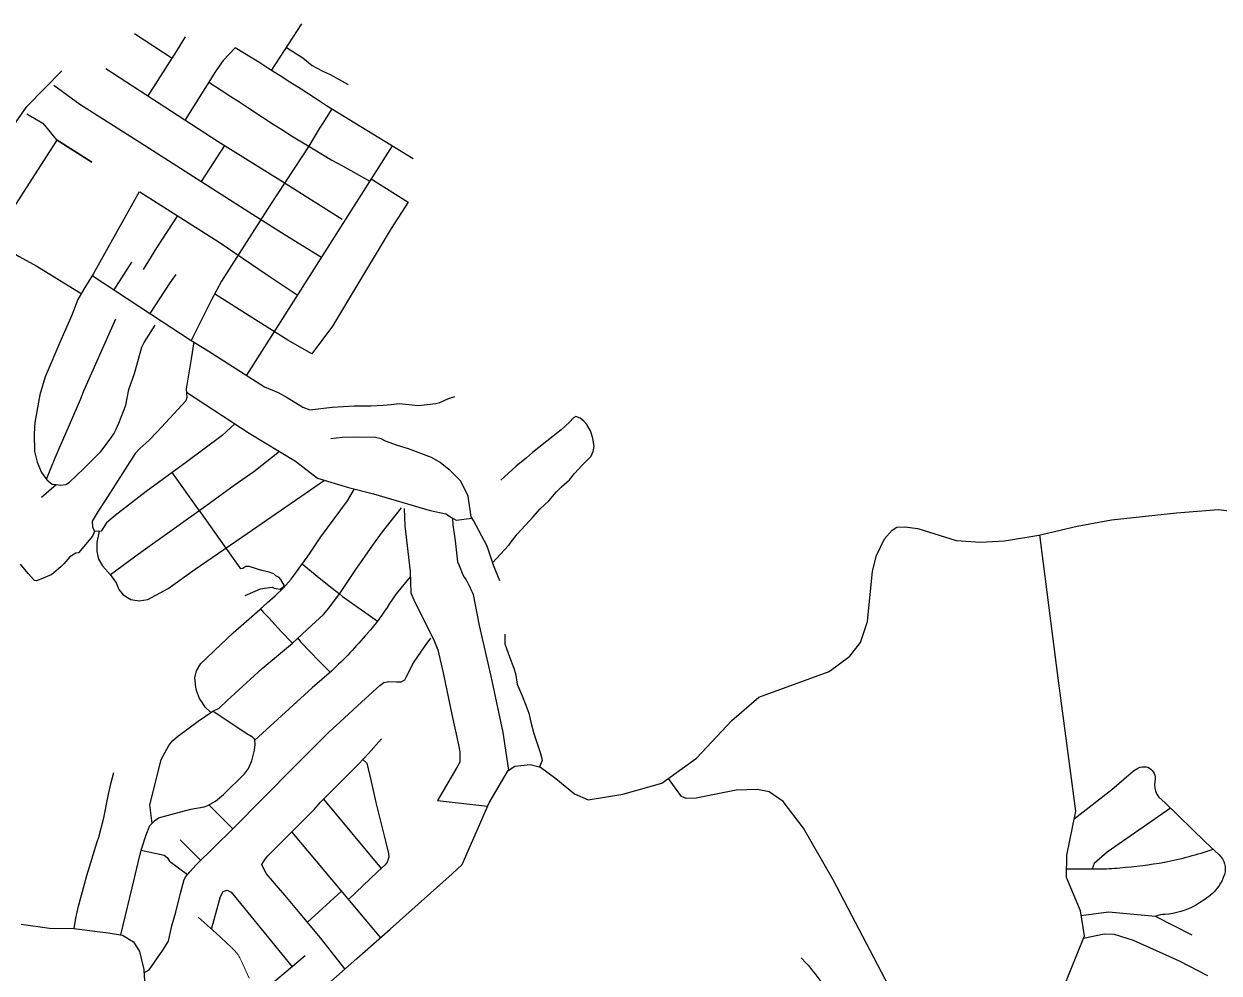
# Model space of a CAD drawing. Header units: metres. Extents: x 332831 to 339454, y 7370889 to 7374584.
# Drawn here: x 335940 to 337554, y 7373110 to 7374393 of the extents above; entities that cross this region are included whole.
import ezdxf

# ---------------------------------------------------------------- set-up
doc = ezdxf.new("R2010")
doc.units = ezdxf.units.M
for name, color, linetype, true_color in [('AVENIDA 1001 - 10_12_20 - PASTA ETAPA 01 - DJI_0025', 18, 'Continuous', 0x000000), ('AVENIDA JOÃO DE BARRO - 10_12_20 - PASTA ETAPA 01 - DJI_0010', 18, 'Continuous', 0x000000), ('AVENIDA LAURA - 10_12_20 - PASTA ETAPA 02 - DJI_0002', 18, 'Continuous', 0x000000), ('ESTRADA DA CAMA PATENTE - 13_12_20 -  PASTA ETAPA 01 - DJI_0018', 1, 'Continuous', 0xff0000), ('ESTRADA DO PONEY CLUB - 13_12_20 - PASTA ETAPA 01 - DJI_0020', 5, 'Continuous', 0x0000ff), ('ESTRADA DOS ALVARENGAS - 13_12_20 - PASTA ETAPA 01 - DJI_0022 - DJI_0023 - DJI_0024 - DJI_0025', 100, 'Continuous', 0x00ff3f), ('MCT - PASSAGEM JOSÉ MENDES DE SOUZA', 4, 'Continuous', 0x00ffff), ('MCT - PASSAGEM SABIÁ', 18, 'Continuous', 0x000000), ('MCT - RUA DO PELICANO', 18, 'Continuous', 0x000000), ('MCT - RUA PLANALTO', 18, 'Continuous', 0x000000), ('MCT - VIELA - 01', 18, 'Continuous', 0x000000), ('MCT - VIELA - 02', 18, 'Continuous', 0x000000), ('MCT - VIELA - 03', 18, 'Continuous', 0x000000), ('MCT - VIELA - 04', 18, 'Continuous', 0x000000), ('PASSAGEM ALBATROZ - 10_12_20 - PASTA ETAPA 02 - DJI_0001', 18, 'Continuous', 0x000000), ('PASSAGEM AÇUDE - 10_12_20 - PASTA ETAPA 01 - DJI_0017', 18, 'Continuous', 0x000000), ('PASSAGEM BEIJA FLOR - 10_12_20 - PASTA ETAPA 01 - DJI_0018', 18, 'Continuous', 0x000000), ('PASSAGEM PORTUGAL - 10_12_20 - PASTA ETAPA 01 - DJI_0024', 18, 'Continuous', 0x000000), ('RUA  BEM-TE-VI - 10_12_20 - PASTA ETAPA 01 - DJI_0004', 18, 'Continuous', 0x000000), ('RUA  CARDEAL - 10_12_20 - PASTA ETAPA 01 - DJI_0005', 18, 'Continuous', 0x000000), ('RUA  PAVÃO - 10_12_20 - PASTA ETAPA 01 - DJI_0014', 18, 'Continuous', 0x000000), ('RUA  ÁGUIA - 10_12_20 - PASTA ETAPA 01 - DJI_0013', 18, 'Continuous', 0x000000), ('RUA ADEMAR SARAÍVA LEÃO - 10_12_20 - PASTA ETAPA 02 - DJI_0015', 18, 'Continuous', 0x000000), ('RUA ALASCA - 10_12_20 - PASTA ETAPA 01 - DJI_0028', 18, 'Continuous', 0x000000), ('RUA ALFREDO CAPUTO - 10_12_20 -PASTA ETAPA 03 - DJI_0005', 18, 'Continuous', 0x000000), ('RUA ALMEIDA DURÃO - 10_12_20 - PASTA ETAPA 02 - DJI_0021', 18, 'Continuous', 0x000000), ('RUA AMADEU - 10_12_20 - PASTA ETAPA 02 - DJI_0004', 18, 'Continuous', 0x000000), ('RUA AMÉRICA DO NORTE - 10_12_20 - PASTA ETAPA 02 - DJI_0024', 18, 'Continuous', 0x000000), ('RUA AMÉRICA DO SUL - 10_12_20 - PASTA ETAPA 03 - DJI_0004', 18, 'Continuous', 0x000000), ('RUA AVE DO PARAÍSO - 10_12_20 - PASTA ETAPA 01 - DJI_0003', 18, 'Continuous', 0x000000), ('RUA BELA VISTA - 10_12_20 - PASTA ETAPA 01 - DJI_0020', 18, 'Continuous', 0x000000), ('RUA CANTOR CARLOS GALHARDO - 12_12_20 - PASTA ETAPA 02 - DJI_0023', 6, 'Continuous', 0xff00ff), ('RUA CARLOS FALLETTI - 10_12_20 - PASTA ETAPA 01 - DJI_0029', 18, 'Continuous', 0x000000), ('RUA CASA NOVA -10_12_20 - PASTA ETAPA 02 - DJI_0009', 18, 'Continuous', 0x000000), ('RUA CONDOR - 10_12_20 - PASTA ETAPA 01 - DJI_0001', 18, 'Continuous', 0x000000), ('RUA DAS ANDORINHAS - 10_12_20 - PASTA ETAPA 01 - DJI_0007', 18, 'Continuous', 0x000000), ('RUA DAS ARARAS - 10_12_20 - PASTA ETAPA 01 - DJI_0015', 18, 'Continuous', 0x000000), ('RUA DAS GARÇAS - 10_12_20 - PASTA ETAPA 01 - DJI_0008', 18, 'Continuous', 0x000000), ('RUA DO NORTE - 10_12_20 - PASTA ETAPA 02 - DJI_0026C', 18, 'Continuous', 0x000000), ('RUA DOS CANÁRIOS - 10_12_20 - PASTA ETAPA 01 -DJI_0006', 18, 'Continuous', 0x000000), ('RUA DOS ESPANHÓIS - 12_12_20 - PASTA ETAPA 01 - DJI_0023', 8, 'Continuous', 0x808080), ('RUA DOS EVANGÉLICOS - 10_12_20 - PASTA ETAPA 03 - DJI_0001', 18, 'Continuous', 0x000000), ('RUA DOS INDUSTRIÁRIOS - 10_12_20 - PASTA ETAPA 02 -DJI_0018', 18, 'Continuous', 0x000000), ('RUA DOS MINEIROS - 10_12_20 - PASTA ETAPA 02 - DJI_0022', 18, 'Continuous', 0x000000), ('RUA DOS OPERÁRIOS - 10_12_20 - PASTA ETAPA 03 - DJI_0002', 18, 'Continuous', 0x000000), ('RUA DOS PEDREIROS - 10_12_20 - PASTA ETAPA 02 - DJI_0023', 18, 'Continuous', 0x000000), ('RUA EMA - 10_12_20 - PASTA ETAPA 01 - DJI_0002', 18, 'Continuous', 0x000000), ('RUA EVANDRO CAIAFFA ESQUIVEL - 12_12_20  - PASTA ETAPA 02 - DJI_0020', 2, 'Continuous', 0xffff00), ('RUA FALCÃO - 10_12_20 - PASTA ETAPA 01 - DJI_0012', 18, 'Continuous', 0x000000), ('RUA FLAMINGOS - 10_12_20 - PASTA ETAPA 01 - DJI_0022', 18, 'Continuous', 0x000000), ('RUA GUILRERVALDO SOARES OLIVEIRA - 10_12_20 - PASTA ETAPA 02 - DJI_0014', 18, 'Continuous', 0x000000), ('RUA JOSÉ TRINDADE - 12_!2_20 - PASTA ETAPA 02 - DJI_0023', 1, 'Continuous', 0xff0000), ('RUA MADRE MARIA INÊS TRIBIOLI - 10_12_20 - PASTA ETAPA 02 - DJI_0007', 18, 'Continuous', 0x000000), ('RUA MARIO ABERTO MARCHI - 10_12_20 - PASTA ETAPA 02 - DJI_0020', 18, 'Continuous', 0x000000), ('RUA NECI ELÓI DANTAS - 10_12_20 - PASTA ETAPA 02 - DJI_0013', 18, 'Continuous', 0x000000), ('RUA PRINCIPAL 1001 - 10_12_20 - PASTA ETAPA 01 - DJI_0023', 18, 'Continuous', 0x000000), ('RUA RIBEIRO - 10_12_20 - PASTA ETAPA 02 - DJI_0005', 18, 'Continuous', 0x000000), ('RUA ROMA - 10_12_20 - PASTA ETAPA 01 - DJI_0030', 18, 'Continuous', 0x000000), ('RUA ROUXINOL - 10_12_20 - PASTA ETAPA 01 - DJI_0009', 18, 'Continuous', 0x000000), ('RUA SANTA CECÍLIA - 10_12_20 - PASTA ETAPA 02 - DJI_0017', 18, 'Continuous', 0x000000), ('RUA SIRIEMA - 10_12_20 - PASTA ETAPA 01 - DJI_0011', 18, 'Continuous', 0x000000), ('RUA SYLVIO - 10_12_20 - PASTA ETAPA 02 - DJI_0006', 18, 'Continuous', 0x000000), ('RUA TANGARÁS - 10_12_20 - PASTA ETAPA 01 - DJI_0026', 18, 'Continuous', 0x000000), ('RUA TEXAS - 10_12_20 - PASTA ETAPA 01 - DJI_0027', 18, 'Continuous', 0x000000), ('RUA TUCANO - 10_12_20 - PASTA ETAPA 01 - DJI_0021', 18, 'Continuous', 0x000000), ('RUA UM (PQ. DOS ALVARENGAS) - 12_12_20 - PASTA ETAPA 01 - DJI_0017', 18, 'Continuous', 0x000000), ('RUA UNIDOS DA ESPERANÇA - 10_12_20- PASTA ETAPA 03 - DJI_0007', 18, 'Continuous', 0x000000), ('RUA VICTOR MAIER - 12_12_20 - PASTA ETAPA 02 - DJI_0021', 4, 'Continuous', 0x00ffff)]:
    doc.layers.add(name, color=color, linetype=linetype, true_color=true_color)
doc.layers.add('RUA PAULO GUILHERME FALLETTI - 10_12_20 - ETAPA 03 - DJI_0003', color=18, linetype='Continuous', lineweight=13, true_color=0x000000)

msp = doc.modelspace()

# ---------------------------------------------------------------- linework, layer by layer
at = {"layer": 'AVENIDA 1001 - 10_12_20 - PASTA ETAPA 01 - DJI_0025', "color": 3, "linetype": 'Continuous', "true_color": 0x00ff00}
msp.add_lwpolyline([(336169.3, 7373962.7), (336165.7, 7373940.1), (336158.9, 7373899.5), (336159.8, 7373887.8), (336158.5, 7373883.2), (336120.5, 7373841.5), (336108.7, 7373829.6), (336096.3, 7373818.6), (336089.9, 7373811.9), (336049.8, 7373748.5), (336040.3, 7373734), (336032.1, 7373720.4), (336032.3, 7373713.1), (336035.4, 7373706.7), (336032.5, 7373700.2), (336013.6, 7373677.8), (336009.8, 7373677.1), (336002.1, 7373672.5), (335993.7, 7373662.8), (335990.2, 7373659.3), (335979.8, 7373650.2), (335976.6, 7373648.2), (335960.4, 7373641.4), (335956.4, 7373639.8), (335954.3, 7373640.5), (335945.4, 7373649.7), (335935.1, 7373662.6)], dxfattribs=at)
at = {"layer": 'AVENIDA JOÃO DE BARRO - 10_12_20 - PASTA ETAPA 01 - DJI_0010', "color": 3, "linetype": 'Continuous', "true_color": 0x00ff00}
msp.add_lwpolyline([(336355.7, 7374277.7), (336343.5, 7374258.4), (336339.1, 7374251.5), (336335.1, 7374244.9), (336324.5, 7374227.1), (336271.8, 7374147.1), (336206.5, 7374044.7), (336193, 7374019.8), (336165.7, 7373964.8)], dxfattribs=at)
at = {"layer": 'AVENIDA LAURA - 10_12_20 - PASTA ETAPA 02 - DJI_0002', "color": 3, "linetype": 'Continuous', "true_color": 0x00ff00}
msp.add_lwpolyline([(336159.3, 7373895.1), (336243.9, 7373839.6), (336306.6, 7373801.5), (336336.6, 7373778.8), (336378.4, 7373766.2), (336412, 7373757.4), (336488.6, 7373735.1), (336509.9, 7373730.3), (336517.4, 7373725.3), (336523.5, 7373721.9), (336545, 7373724.6)], dxfattribs=at)
at = {"layer": 'ESTRADA DA CAMA PATENTE - 13_12_20 -  PASTA ETAPA 01 - DJI_0018', "color": 3, "linetype": 'Continuous', "true_color": 0x00ff00}
msp.add_lwpolyline([(337574.1, 7372654.4), (337465.7, 7372720), (337460, 7372729), (337442.6, 7372811.9), (337415.9, 7372909.5), (337389.9, 7372995.6), (337374.5, 7373024.9), (337346, 7373067.3), (337344.1, 7373089.8), (337372.5, 7373160.1), (337366.9, 7373193.9), (337348.1, 7373239), (337348.4, 7373269.4), (337360.4, 7373328.7), (337336.6, 7373508.3), (337311.9, 7373701.9)], dxfattribs=at)
at = {"layer": 'ESTRADA DO PONEY CLUB - 13_12_20 - PASTA ETAPA 01 - DJI_0020', "color": 3, "linetype": 'Continuous', "true_color": 0x00ff00}
msp.add_lwpolyline([(336862.7, 7372380.3), (337122.8, 7372495.4), (337237, 7372543.9), (337238.9, 7372569.2), (337218.4, 7372758.3), (337150, 7372955.1), (337142.5, 7373017.2), (337108.2, 7373092), (337032.9, 7373235.8), (336992.8, 7373305.7), (336965.3, 7373341.9), (336946.6, 7373355), (336930.8, 7373357.9), (336901.8, 7373356.9), (336847.8, 7373346.4), (336834.2, 7373345.6), (336827.9, 7373348.7), (336810.4, 7373373)], dxfattribs=at)
at = {"layer": 'ESTRADA DOS ALVARENGAS - 13_12_20 - PASTA ETAPA 01 - DJI_0022 - DJI_0023 - DJI_0024 - DJI_0025', "color": 3, "linetype": 'Continuous', "true_color": 0x00ff00}
for points in [[(336322.7, 7373070.4), (336389.6, 7373129.6), (336434.7, 7373169.1), (336518.2, 7373244), (336531.6, 7373256.4), (336568.2, 7373339.8), (336593.9, 7373383.5), (336602.7, 7373389.3), (336623.5, 7373391.9), (336637.6, 7373388.3), (336658.5, 7373372.8), (336683.3, 7373352), (336701.8, 7373344), (336748.6, 7373351.8), (336801.5, 7373366.6), (336848.1, 7373400.2), (336896.2, 7373451.1), (336932.3, 7373482.8), (337027.4, 7373517.5), (337055.2, 7373538.2), (337069.6, 7373556.6), (337079.2, 7373585), (337085.8, 7373652.9), (337091.6, 7373674.3), (337102.2, 7373696.5), (337112.5, 7373708.3), (337118.7, 7373712.4), (337129.7, 7373713), (337147.4, 7373710.8), (337198.9, 7373694.5), (337231.8, 7373692.3), (337264.4, 7373693.8), (337310.5, 7373701.6), (337362.6, 7373713.9), (337408.6, 7373722.5), (337496.7, 7373731.6), (337553.1, 7373736.1), (337593.1, 7373731.2)], [(335936, 7373175.8), (335974.5, 7373170.7), (336007.1, 7373169.9), (336053.8, 7373164.4), (336073.1, 7373161.3), (336087.7, 7373152.3), (336095.9, 7373138.8), (336101.7, 7373114.8), (336103.2, 7373091.6)]]:
    msp.add_lwpolyline(points, dxfattribs=at)
at = {"layer": 'MCT - PASSAGEM JOSÉ MENDES DE SOUZA', "color": 3, "linetype": 'Continuous', "true_color": 0x00ff00}
msp.add_lwpolyline([(337539.1, 7373106), (337500.6, 7373126.1), (337438.6, 7373154.1), (337413, 7373161.8), (337398.7, 7373162.5), (337371.1, 7373156.6)], dxfattribs=at)
at = {"layer": 'MCT - PASSAGEM SABIÁ', "color": 3, "linetype": 'Continuous', "true_color": 0x00ff00}
msp.add_line((336210.7, 7374228.4, 820.4), (336179.4, 7374179.5), dxfattribs=at)
at = {"layer": 'MCT - RUA DO PELICANO', "color": 3, "linetype": 'Continuous', "true_color": 0x00ff00}
msp.add_lwpolyline([(336408.9, 7374183.3), (336459, 7374151.8)], dxfattribs=at)
at = {"layer": 'MCT - RUA PLANALTO', "color": 3, "linetype": 'Continuous', "true_color": 0x00ff00}
msp.add_lwpolyline([(335800.5, 7374013.3), (335806.4, 7374025.1), (335808.4, 7374027.8), (335816.2, 7374046), (335822.6, 7374064.1), (335826.1, 7374078.4), (335830.4, 7374099.4), (335833.5, 7374112.9), (335837.3, 7374120.6), (335842.5, 7374129), (335851.7, 7374138.1), (335872.2, 7374171), (335911.1, 7374232.8), (335922, 7374250), (335943.6, 7374280.7), (335991.2, 7374329.1)], dxfattribs=at)
at = {"layer": 'MCT - VIELA - 01', "color": 3, "linetype": 'Continuous', "true_color": 0x00ff00}
msp.add_lwpolyline([(336238.8, 7373619.9), (336252.2, 7373626.1), (336259.4, 7373628.9), (336264.6, 7373629.9), (336275.3, 7373631.5), (336278, 7373629.9), (336286, 7373628.8), (336291.8, 7373633.3), (336287, 7373641.5), (336284.8, 7373644.5), (336280, 7373646.7), (336277.2, 7373649.2), (336276.1, 7373649.8), (336271.1, 7373651.6), (336261.1, 7373654), (336256.6, 7373655.1), (336253.8, 7373656.1), (336244.3, 7373659.3), (336239.2, 7373659.5), (336238.2, 7373658.6), (336235.4, 7373656.8), (336232.8, 7373656), (336229.5, 7373660.6), (336210.6, 7373687.1), (336179.2, 7373731.6), (336174.7, 7373737.7), (336140.1, 7373786.4)], dxfattribs=at)
at = {"layer": 'MCT - VIELA - 02', "color": 3, "linetype": 'Continuous', "true_color": 0x00ff00}
msp.add_lwpolyline([(336315.9, 7373663.1), (336333.4, 7373648.7), (336338.8, 7373644.1), (336356.2, 7373630.1), (336366.2, 7373622.4), (336370.1, 7373618.6), (336404.8, 7373594.5), (336417.6, 7373585.6)], dxfattribs=at)
at = {"layer": 'MCT - VIELA - 03', "color": 3, "linetype": 'Continuous', "true_color": 0x00ff00}
msp.add_lwpolyline([(336259.5, 7373602.2), (336263, 7373597.6), (336270.1, 7373590.4), (336287.5, 7373571.3), (336302.6, 7373555.7)], dxfattribs=at)
at = {"layer": 'MCT - VIELA - 04', "color": 3, "linetype": 'Continuous', "true_color": 0x00ff00}
msp.add_lwpolyline([(336309.6, 7373562.3), (336313.6, 7373557.5), (336326.1, 7373544.5), (336339, 7373530.9), (336353.4, 7373516.4)], dxfattribs=at)
at = {"layer": 'PASSAGEM ALBATROZ - 10_12_20 - PASTA ETAPA 02 - DJI_0001', "color": 3, "linetype": 'Continuous', "true_color": 0x00ff00}
msp.add_lwpolyline([(336328.6, 7373946.9), (336296.5, 7373965.2), (336244.1, 7373997.9), (336197.4, 7374027.9)], dxfattribs=at)
at = {"layer": 'PASSAGEM AÇUDE - 10_12_20 - PASTA ETAPA 01 - DJI_0017', "color": 3, "linetype": 'Continuous', "true_color": 0x00ff00}
msp.add_lwpolyline([(335896.9, 7374099.9), (335933.6, 7374078), (335957.3, 7374065.3), (336017.4, 7374028.2)], dxfattribs=at)
at = {"layer": 'PASSAGEM BEIJA FLOR - 10_12_20 - PASTA ETAPA 01 - DJI_0018', "color": 3, "linetype": 'Continuous', "true_color": 0x00ff00}
msp.add_lwpolyline([(336095.5, 7374165.7), (336033.9, 7374055.2), (336020.9, 7374034.1), (336012.9, 7374020.3), (336004.6, 7373998.9), (335989.7, 7373965.3), (335968.6, 7373915.6), (335961.5, 7373891.1), (335954.6, 7373853.8), (335953.7, 7373838.6), (335954, 7373814.7), (335957.6, 7373800.3), (335963.7, 7373786.4), (335970.7, 7373776.5), (335978.2, 7373770.7), (335983.4, 7373769.9)], dxfattribs=at)
at = {"layer": 'PASSAGEM PORTUGAL - 10_12_20 - PASTA ETAPA 01 - DJI_0024', "color": 3, "linetype": 'Continuous', "true_color": 0x00ff00}
msp.add_line((335963.6, 7373753.1), (335983.4, 7373769.9), dxfattribs=at)
at = {"layer": 'RUA  BEM-TE-VI - 10_12_20 - PASTA ETAPA 01 - DJI_0004', "color": 3, "linetype": 'Continuous', "true_color": 0x00ff00}
msp.add_lwpolyline([(336189.5, 7374313.8), (336206.3, 7374302.8), (336219.3, 7374294.5), (336230, 7374287.5), (336242.4, 7374279.5), (336262.1, 7374266.6), (336276.5, 7374257.1), (336288.1, 7374249.7), (336301.3, 7374241.2), (336330.5, 7374223.6), (336355.7, 7374208.3), (336370.3, 7374200.8), (336407, 7374180.2)], dxfattribs=at)
at = {"layer": 'RUA  CARDEAL - 10_12_20 - PASTA ETAPA 01 - DJI_0005', "color": 3, "linetype": 'Continuous', "true_color": 0x00ff00}
msp.add_lwpolyline([(336050.7, 7374332.4), (336202.1, 7374233.8), (336285.5, 7374181.9), (336369.9, 7374128.8)], dxfattribs=at)
at = {"layer": 'RUA  PAVÃO - 10_12_20 - PASTA ETAPA 01 - DJI_0014', "color": 3, "linetype": 'Continuous', "true_color": 0x00ff00}
msp.add_lwpolyline([(336089.4, 7374379.5), (336140.1, 7374346)], dxfattribs=at)
at = {"layer": 'RUA  ÁGUIA - 10_12_20 - PASTA ETAPA 01 - DJI_0013', "color": 3, "linetype": 'Continuous', "true_color": 0x00ff00}
msp.add_lwpolyline([(336107.6, 7374295.3), (336134.8, 7374337.7), (336143.7, 7374351.6), (336157.9, 7374375)], dxfattribs=at)
at = {"layer": 'RUA ADEMAR SARAÍVA LEÃO - 10_12_20 - PASTA ETAPA 02 - DJI_0015', "color": 3, "linetype": 'Continuous', "true_color": 0x00ff00}
msp.add_lwpolyline([(336453.5, 7373737.5), (336454.4, 7373714.2), (336461.5, 7373652.5), (336462.5, 7373623.9), (336466.3, 7373614.1), (336487.2, 7373572.5), (336492.9, 7373561.2), (336499.1, 7373546.8), (336506, 7373515.4), (336518, 7373459.4), (336526.7, 7373418.5), (336528.7, 7373408.8), (336528.7, 7373403.3), (336528.7, 7373394.8), (336524.7, 7373387.7), (336498.3, 7373343.1)], dxfattribs=at)
at = {"layer": 'RUA ALASCA - 10_12_20 - PASTA ETAPA 01 - DJI_0028', "color": 3, "linetype": 'Continuous', "true_color": 0x00ff00}
msp.add_lwpolyline([(336098.4, 7373275.8), (336129.3, 7373269.3), (336133.5, 7373266.1), (336136.3, 7373261.3), (336160.6, 7373242.9)], dxfattribs=at)
at = {"layer": 'RUA ALFREDO CAPUTO - 10_12_20 -PASTA ETAPA 03 - DJI_0005', "color": 3, "true_color": 0x00ff00}
for p, q in [((336461.4, 7373645.4), (336442.7, 7373622.2)), ((336442.7, 7373622.2), (336433.5, 7373609.5)), ((336355.2, 7373518), (336329.2, 7373495.5)), ((336329.2, 7373495.5), (336251.8, 7373424.5))]:
    msp.add_line(p, q, dxfattribs=at)
at = {"layer": 'RUA ALFREDO CAPUTO - 10_12_20 -PASTA ETAPA 03 - DJI_0005', "color": 3, "true_color": 0x00ff00, "extrusion": (0, 0, -1)}
for centre, radius, start, end in [((-336236.2, 7373723.3), 227.8, 209.974, 222.6401), ((-335937.2, 7373964.4), 611.6, 220.2819, 226.8797)]:
    msp.add_arc(centre, radius, start, end, dxfattribs=at)
at = {"layer": 'RUA ALMEIDA DURÃO - 10_12_20 - PASTA ETAPA 02 - DJI_0021', "color": 3, "linetype": 'Continuous', "true_color": 0x00ff00}
msp.add_lwpolyline([(336112.9, 7373312), (336110, 7373337.3), (336122.8, 7373389.2), (336125.4, 7373398.3), (336127.8, 7373403.3), (336135.5, 7373417.4), (336140.4, 7373423.7), (336147.2, 7373429.6), (336175, 7373450.5), (336194.9, 7373463.8), (336203.7, 7373468), (336214.2, 7373478.1), (336261.7, 7373521.5), (336302.7, 7373555.9), (336328.1, 7373579.4), (336344.3, 7373594.4), (336351.6, 7373603.1), (336367.6, 7373624.2), (336387.3, 7373653.7), (336411.1, 7373688.3), (336424.3, 7373706.2), (336449.8, 7373738.6)], dxfattribs=at)
at = {"layer": 'RUA AMADEU - 10_12_20 - PASTA ETAPA 02 - DJI_0004', "color": 3, "linetype": 'Continuous', "true_color": 0x00ff00}
msp.add_lwpolyline([(336224.7, 7373852.2), (336207.6, 7373836.5), (336159.8, 7373800.8), (336104.8, 7373760.5), (336081.2, 7373742.3), (336062.9, 7373728), (336051.3, 7373718.5), (336044.1, 7373707), (336035.4, 7373706.7)], dxfattribs=at)
at = {"layer": 'RUA AMÉRICA DO NORTE - 10_12_20 - PASTA ETAPA 02 - DJI_0024', "color": 3, "linetype": 'Continuous', "true_color": 0x00ff00}
msp.add_lwpolyline([(336373.5, 7373115.4), (336340.5, 7373157.5), (336308.6, 7373195.8), (336295, 7373212.1), (336278.5, 7373231.4), (336267.1, 7373244.5), (336261.3, 7373256.7)], dxfattribs=at)
at = {"layer": 'RUA AMÉRICA DO SUL - 10_12_20 - PASTA ETAPA 03 - DJI_0004', "color": 3, "linetype": 'Continuous', "true_color": 0x00ff00}
msp.add_lwpolyline([(336102, 7373110.1), (336108.9, 7373114.3), (336127.3, 7373140.9), (336135, 7373152.9), (336136.9, 7373161.5), (336139.7, 7373173.6), (336144.9, 7373192.4), (336151.4, 7373218), (336156.1, 7373236.1), (336158.5, 7373240.3), (336164, 7373246.9), (336172.6, 7373256), (336222, 7373305), (336304.8, 7373388.7), (336351.6, 7373435.2), (336366.7, 7373448.8), (336396.1, 7373476.3), (336420.4, 7373498.5), (336425.8, 7373502.7), (336432.6, 7373503.7), (336443.2, 7373503.5), (336449.3, 7373503.3), (336454.4, 7373506), (336456.2, 7373509.7), (336466.1, 7373529), (336481.8, 7373552), (336489.6, 7373562.4)], dxfattribs=at)
at = {"layer": 'RUA AVE DO PARAÍSO - 10_12_20 - PASTA ETAPA 01 - DJI_0003', "color": 3, "linetype": 'Continuous', "true_color": 0x00ff00}
msp.add_lwpolyline([(336465.5, 7374210.2), (336348.6, 7374282), (336334.9, 7374291), (336314.5, 7374304.2), (336299.2, 7374314), (336285.8, 7374322.3), (336278, 7374327.4), (336269.4, 7374332.8), (336257, 7374340.7), (336248.2, 7374346.3), (336225.1, 7374360)], dxfattribs=at)
at = {"layer": 'RUA BELA VISTA - 10_12_20 - PASTA ETAPA 01 - DJI_0020', "color": 3, "linetype": 'Continuous', "true_color": 0x00ff00}
msp.add_lwpolyline([(335970.2, 7373777.2), (335982, 7373806), (336016.3, 7373884.8), (336020.7, 7373896.9), (336064.2, 7373994.2)], dxfattribs=at)
at = {"layer": 'RUA CANTOR CARLOS GALHARDO - 12_12_20 - PASTA ETAPA 02 - DJI_0023', "color": 3, "linetype": 'Continuous', "true_color": 0x00ff00}
msp.add_line((337348.2, 7373250.7), (337391.3, 7373250.7), dxfattribs=at)
for centre, radius, start, end in [((337393, 7373720.9), 469.2, 280.7591, 289.0251), ((337391.2, 7373539.3), 288.6, 270.0222, 275.7466), ((337370.8, 7373877), 626.8, 274.5155, 280.0912)]:
    msp.add_arc(centre, radius, start, end, dxfattribs=at)
at = {"layer": 'RUA CARLOS FALLETTI - 10_12_20 - PASTA ETAPA 01 - DJI_0029', "color": 3, "linetype": 'Continuous', "true_color": 0x00ff00}
msp.add_lwpolyline([(336193.3, 7373169.1), (336200.2, 7373195.5), (336205.2, 7373213.2), (336209.1, 7373220.2), (336214.4, 7373221.9), (336219.9, 7373219.3), (336232.3, 7373203.8), (336302.2, 7373118.5)], dxfattribs=at)
at = {"layer": 'RUA CASA NOVA -10_12_20 - PASTA ETAPA 02 - DJI_0009', "color": 3, "linetype": 'Continuous', "true_color": 0x00ff00}
msp.add_lwpolyline([(336572.9, 7373664.3), (336594.4, 7373687.6), (336606.1, 7373703), (336627.5, 7373726.5), (336636.5, 7373736.9), (336648.8, 7373747.9), (336658.6, 7373759.6), (336665.8, 7373767.1), (336676.7, 7373776.5), (336683.6, 7373784.9), (336693.9, 7373796.2), (336705.9, 7373808.5), (336708.9, 7373814.8), (336709.9, 7373821.6), (336708.2, 7373832.8), (336705.2, 7373842.4), (336700, 7373851.3), (336696.2, 7373855.6), (336691.1, 7373859.8), (336685.2, 7373862.1), (336682, 7373860.3), (336676.6, 7373854.3), (336665.6, 7373844.1), (336626.8, 7373813.4), (336618.5, 7373806), (336604.9, 7373794.7), (336584.2, 7373776.1)], dxfattribs=at)
at = {"layer": 'RUA CONDOR - 10_12_20 - PASTA ETAPA 01 - DJI_0001', "color": 3, "linetype": 'Continuous', "true_color": 0x00ff00}
msp.add_lwpolyline([(336294.6, 7374360.7), (336316.8, 7374346.9), (336329.2, 7374336.5), (336334, 7374333.6), (336343.5, 7374328.6), (336353.3, 7374324), (336378, 7374310.5)], dxfattribs=at)
at = {"layer": 'RUA DAS ANDORINHAS - 10_12_20 - PASTA ETAPA 01 - DJI_0007', "color": 3, "linetype": 'Continuous', "true_color": 0x00ff00}
for points in [[(335943.7, 7374271.2), (335965.2, 7374258.4), (335983.6, 7374236.1), (336031.8, 7374205.7), (335983.6, 7374236.1)], [(336309.1, 7374025.9), (336268.3, 7374053.1), (336203.5, 7374097.1), (336096.2, 7374165.3)]]:
    msp.add_lwpolyline(points, dxfattribs=at)
at = {"layer": 'RUA DAS ARARAS - 10_12_20 - PASTA ETAPA 01 - DJI_0015', "color": 3, "linetype": 'Continuous', "true_color": 0x00ff00}
msp.add_lwpolyline([(335896.9, 7374099.9), (335898, 7374101.8), (335921.1, 7374136.5), (335936.3, 7374159.6), (335970.9, 7374213.9), (335984.8, 7374235.3)], dxfattribs=at)
at = {"layer": 'RUA DAS GARÇAS - 10_12_20 - PASTA ETAPA 01 - DJI_0008', "color": 3, "linetype": 'Continuous', "true_color": 0x00ff00}
for points in [[(336459, 7374151.8), (336436, 7374116.1), (336381, 7374024.8), (336356.6, 7373984.1), (336328.6, 7373946.9)], [(336329.9, 7373945.4), (336329.9, 7373945.4)]]:
    msp.add_lwpolyline(points, dxfattribs=at)
at = {"layer": 'RUA DO NORTE - 10_12_20 - PASTA ETAPA 02 - DJI_0026C', "color": 3, "linetype": 'Continuous', "true_color": 0x00ff00}
msp.add_lwpolyline([(336189.7, 7373337), (336222, 7373305)], dxfattribs=at)
at = {"layer": 'RUA DOS CANÁRIOS - 10_12_20 - PASTA ETAPA 01 -DJI_0006', "color": 3, "linetype": 'Continuous', "true_color": 0x00ff00}
msp.add_lwpolyline([(335980.1, 7374309.8), (336015.6, 7374284.1), (336097.9, 7374231.6), (336222.4, 7374152), (336248.5, 7374135.5), (336292.9, 7374107.5), (336341.7, 7374077.3)], dxfattribs=at)
at = {"layer": 'RUA DOS ESPANHÓIS - 12_12_20 - PASTA ETAPA 01 - DJI_0023', "color": 3, "linetype": 'Continuous', "true_color": 0x00ff00}
msp.add_line((336989.8, 7373130.3), (336996.4, 7373123.4), dxfattribs=at)
at = {"layer": 'RUA DOS ESPANHÓIS - 12_12_20 - PASTA ETAPA 01 - DJI_0023', "color": 3, "linetype": 'Continuous', "true_color": 0x00ff00, "extrusion": (0, 0, -1)}
msp.add_arc((-336480.4, 7372693.8), 671.5, 140.2217, 143.3189, dxfattribs=at)
at = {"layer": 'RUA DOS EVANGÉLICOS - 10_12_20 - PASTA ETAPA 03 - DJI_0001', "color": 3, "linetype": 'Continuous', "true_color": 0x00ff00}
msp.add_lwpolyline([(336397.7, 7373398.4), (336402.9, 7373393.5), (336408.8, 7373368.8), (336415.2, 7373340.4), (336428.2, 7373288.2), (336432.2, 7373271.4), (336432.9, 7373266.4), (336430.4, 7373259.8), (336427.6, 7373256.1), (336417.6, 7373246.6), (336378.1, 7373209.5)], dxfattribs=at)
at = {"layer": 'RUA DOS INDUSTRIÁRIOS - 10_12_20 - PASTA ETAPA 02 -DJI_0018', "color": 3, "linetype": 'Continuous', "true_color": 0x00ff00}
msp.add_lwpolyline([(336261.3, 7373256.7), (336265.7, 7373263.6), (336269.3, 7373268.4), (336277.4, 7373276.4), (336306.3, 7373305.2), (336331.9, 7373331.1), (336340.6, 7373341), (336391.7, 7373392), (336405.3, 7373406.4), (336423, 7373426.3)], dxfattribs=at)
at = {"layer": 'RUA DOS MINEIROS - 10_12_20 - PASTA ETAPA 02 - DJI_0022', "color": 3, "linetype": 'Continuous', "true_color": 0x00ff00}
msp.add_lwpolyline([(336344.5, 7373344.9), (336422.5, 7373251.2)], dxfattribs=at)
at = {"layer": 'RUA DOS OPERÁRIOS - 10_12_20 - PASTA ETAPA 03 - DJI_0002', "color": 3, "linetype": 'Continuous', "true_color": 0x00ff00}
msp.add_lwpolyline([(336322.7, 7373178.8), (336368.9, 7373220.4)], dxfattribs=at)
at = {"layer": 'RUA DOS PEDREIROS - 10_12_20 - PASTA ETAPA 02 - DJI_0023', "color": 3, "linetype": 'Continuous', "true_color": 0x00ff00}
msp.add_lwpolyline([(336301.6, 7373300.5), (336421.6, 7373157.7)], dxfattribs=at)
at = {"layer": 'RUA EMA - 10_12_20 - PASTA ETAPA 01 - DJI_0002', "color": 3, "linetype": 'Continuous', "true_color": 0x00ff00}
msp.add_lwpolyline([(336274.4, 7374329.6), (336315.4, 7374392.5)], dxfattribs=at)
at = {"layer": 'RUA EVANDRO CAIAFFA ESQUIVEL - 12_12_20  - PASTA ETAPA 02 - DJI_0020', "color": 3, "linetype": 'Continuous', "true_color": 0x00ff00}
msp.add_lwpolyline([(337517.9, 7373161.3), (337468.1, 7373186.5), (337404.8, 7373192.2), (337367.9, 7373187.4)], dxfattribs=at)
at = {"layer": 'RUA FALCÃO - 10_12_20 - PASTA ETAPA 01 - DJI_0012', "color": 3, "linetype": 'Continuous', "true_color": 0x00ff00}
msp.add_lwpolyline([(336225.1, 7374360), (336209.2, 7374343.1), (336205.9, 7374338.6), (336200.4, 7374331.1), (336198.6, 7374328.4), (336157.7, 7374262.7)], dxfattribs=at)
at = {"layer": 'RUA FLAMINGOS - 10_12_20 - PASTA ETAPA 01 - DJI_0022', "color": 3, "linetype": 'Continuous', "true_color": 0x00ff00}
msp.add_lwpolyline([(336101.6, 7374060.5), (336119.6, 7374089.7), (336147.5, 7374132.6)], dxfattribs=at)
at = {"layer": 'RUA GUILRERVALDO SOARES OLIVEIRA - 10_12_20 - PASTA ETAPA 02 - DJI_0014', "color": 3, "linetype": 'Continuous', "true_color": 0x00ff00}
msp.add_lwpolyline([(336589.3, 7373567.7), (336589.2, 7373554.8), (336595.5, 7373537.4), (336601.4, 7373522), (336603.9, 7373514.6), (336606.2, 7373500.5), (336612.6, 7373484.3), (336617.6, 7373471.8), (336621.9, 7373460.9), (336624.6, 7373448.9), (336628.4, 7373433.8), (336632.4, 7373421.4), (336637.2, 7373407.8), (336639.1, 7373401.7), (336639.9, 7373397.2), (336636.2, 7373388.7)], dxfattribs=at)
at = {"layer": 'RUA JOSÉ TRINDADE - 12_!2_20 - PASTA ETAPA 02 - DJI_0023', "color": 3, "linetype": 'Continuous', "true_color": 0x00ff00}
msp.add_lwpolyline([(337488.6, 7373332.6), (337403, 7373273.3), (337385.2, 7373257.8), (337382.6, 7373250.7)], dxfattribs=at)
at = {"layer": 'RUA MADRE MARIA INÊS TRIBIOLI - 10_12_20 - PASTA ETAPA 02 - DJI_0007', "color": 3, "linetype": 'Continuous', "true_color": 0x00ff00}
msp.add_lwpolyline([(336582.7, 7373639.8), (336574, 7373661), (336565.5, 7373686.8), (336547.3, 7373721.4), (336543.9, 7373726.3), (336539.9, 7373754.3), (336530.2, 7373774.5), (336516.2, 7373788.6), (336502, 7373799.8), (336490.2, 7373806.5), (336459.3, 7373818.1), (336444.6, 7373822.9), (336428.4, 7373828.5), (336422.4, 7373831.7), (336414.8, 7373833.6), (336391.5, 7373834.1), (336369.6, 7373833.4), (336354.6, 7373831.7)], dxfattribs=at)
at = {"layer": 'RUA MARIO ABERTO MARCHI - 10_12_20 - PASTA ETAPA 02 - DJI_0020', "color": 3, "linetype": 'Continuous', "true_color": 0x00ff00}
msp.add_lwpolyline([(336070.8, 7373161.6), (336086.1, 7373225.1), (336096.5, 7373268.8), (336098.8, 7373277.2), (336105.1, 7373296.6), (336110.1, 7373309.1), (336116.3, 7373315.6), (336121.7, 7373319.5), (336143.2, 7373325.4), (336165.5, 7373331.3), (336183.5, 7373334.7), (336188.2, 7373336.1), (336198.4, 7373342.2), (336209.5, 7373351.3), (336237.9, 7373379.2), (336243.2, 7373386.2), (336247.6, 7373396.8), (336251.3, 7373410.9), (336252.2, 7373418.6), (336251.8, 7373424.5), (336251.1, 7373425.8), (336248.7, 7373428.7), (336241, 7373433.2), (336209, 7373454.4), (336194.8, 7373463.7)], dxfattribs=at)
at = {"layer": 'RUA NECI ELÓI DANTAS - 10_12_20 - PASTA ETAPA 02 - DJI_0013', "color": 3, "linetype": 'Continuous', "true_color": 0x00ff00}
for p, q in [((336518.8, 7373724.5), (336519.3, 7373715.4)), ((336519.3, 7373715.4), (336522.3, 7373694)), ((336522.3, 7373694), (336525.5, 7373665.6)), ((336525.5, 7373665.6), (336527.5, 7373660.5)), ((336527.5, 7373660.5), (336532.6, 7373648.2)), ((336546.6, 7373621.3), (336554.7, 7373579.6)), ((336554.7, 7373579.6), (336570.4, 7373511.1)), ((336570.4, 7373511.1), (336586.6, 7373435.1)), ((336586.6, 7373435.1), (336594.4, 7373383.9))]:
    msp.add_line(p, q, dxfattribs=at)
at = {"layer": 'RUA NECI ELÓI DANTAS - 10_12_20 - PASTA ETAPA 02 - DJI_0013', "color": 3, "linetype": 'Continuous', "true_color": 0x00ff00, "extrusion": (0, 0, -1)}
msp.add_arc((-336393.2, 7373558.4), 165.8, 147.2234, 157.7013, dxfattribs=at)
at = {"layer": 'RUA PAULO GUILHERME FALLETTI - 10_12_20 - ETAPA 03 - DJI_0003', "color": 3, "linetype": 'Continuous', "true_color": 0x00ff00}
for p, q in [((336175.4, 7373185.5), (336199.3, 7373163.6)), ((336199.3, 7373163.6), (336220, 7373144.7)), ((336233.5, 7373126.8), (336244.3, 7373103))]:
    msp.add_line(p, q, dxfattribs=at)
at = {"layer": 'RUA PAULO GUILHERME FALLETTI - 10_12_20 - ETAPA 03 - DJI_0003', "color": 3, "linetype": 'Continuous', "true_color": 0x00ff00, "extrusion": (0, 0, -1)}
for centre, radius, start, end in [((-336179.3, 7373099.9), 60.5, 132.3313, 145.2809), ((-336184.6, 7373103.6), 54.1, 145.2809, 154.6603)]:
    msp.add_arc(centre, radius, start, end, dxfattribs=at)
at = {"layer": 'RUA PRINCIPAL 1001 - 10_12_20 - PASTA ETAPA 01 - DJI_0023', "color": 3, "linetype": 'Continuous', "true_color": 0x00ff00}
msp.add_lwpolyline([(335983.4, 7373769.9), (335988.8, 7373769), (335996.7, 7373770.3), (336001.3, 7373773.4), (336020.4, 7373791.4), (336043.6, 7373814.5), (336055.1, 7373829.5), (336061.2, 7373838.6), (336064.5, 7373845), (336068, 7373853), (336077.4, 7373877.4), (336081.6, 7373898.4), (336089.1, 7373920.1), (336099.2, 7373955.8), (336102.1, 7373962.2), (336117.1, 7373985.3)], dxfattribs=at)
at = {"layer": 'RUA RIBEIRO - 10_12_20 - PASTA ETAPA 02 - DJI_0005', "color": 3, "linetype": 'Continuous', "true_color": 0x00ff00}
msp.add_lwpolyline([(336285, 7373814.6), (336250.4, 7373787.1), (336223.7, 7373768.6), (336185.4, 7373740.9), (336097.6, 7373678), (336056.7, 7373647.9)], dxfattribs=at)
at = {"layer": 'RUA ROMA - 10_12_20 - PASTA ETAPA 01 - DJI_0030', "color": 3, "linetype": 'Continuous', "true_color": 0x00ff00}
msp.add_lwpolyline([(336319.6, 7373133.2), (336254.5, 7373078.2)], dxfattribs=at)
at = {"layer": 'RUA ROUXINOL - 10_12_20 - PASTA ETAPA 01 - DJI_0009', "color": 3, "linetype": 'Continuous', "true_color": 0x00ff00}
msp.add_lwpolyline([(336437.1, 7374227.6), (336240.4, 7373917.7)], dxfattribs=at)
at = {"layer": 'RUA SANTA CECÍLIA - 10_12_20 - PASTA ETAPA 02 - DJI_0017', "color": 3, "linetype": 'Continuous', "true_color": 0x00ff00}
msp.add_lwpolyline([(336192.8, 7373462.3), (336191.9, 7373462.6), (336184.6, 7373469.3), (336181, 7373474.9), (336177.2, 7373480.7), (336173, 7373491.6), (336172.2, 7373496.4), (336170.9, 7373509), (336172.8, 7373518.4), (336178.8, 7373528), (336185, 7373534.2), (336197.1, 7373545.9), (336222.3, 7373569.6), (336258.5, 7373601.2), (336268.7, 7373610.8), (336279.3, 7373619.7), (336289.9, 7373629.9), (336297.1, 7373638.2), (336300.8, 7373642.2), (336322.3, 7373672), (336326.3, 7373677.6), (336341.1, 7373699.2), (336376.8, 7373748), (336386.3, 7373764.2)], dxfattribs=at)
at = {"layer": 'RUA SIRIEMA - 10_12_20 - PASTA ETAPA 01 - DJI_0011', "color": 3, "linetype": 'Continuous', "true_color": 0x00ff00}
msp.add_lwpolyline([(336110.6, 7374001), (336137.3, 7374042.5), (336145.4, 7374053.9)], dxfattribs=at)
at = {"layer": 'RUA SYLVIO - 10_12_20 - PASTA ETAPA 02 - DJI_0006', "color": 3, "linetype": 'Continuous', "true_color": 0x00ff00}
msp.add_lwpolyline([(336041.6, 7373706.9), (336038.4, 7373691.6), (336038.4, 7373679.7), (336040.7, 7373669.1), (336046, 7373660.4), (336056.3, 7373648.4), (336064.6, 7373637.3), (336068, 7373628), (336073.8, 7373621), (336084.2, 7373614.8), (336095.5, 7373613), (336107.2, 7373614.7), (336134.9, 7373629.7), (336171.2, 7373655.5), (336241.2, 7373703.8), (336345.7, 7373776.1)], dxfattribs=at)
at = {"layer": 'RUA TANGARÁS - 10_12_20 - PASTA ETAPA 01 - DJI_0026', "color": 3, "linetype": 'Continuous', "true_color": 0x00ff00}
msp.add_lwpolyline([(336032.2, 7374052.5), (336126.5, 7373990.5), (336164.6, 7373965.4), (336188.8, 7373950.9), (336265, 7373902), (336283.3, 7373894.5), (336295.2, 7373887.6), (336316.8, 7373874.7), (336326.2, 7373871.1), (336356.4, 7373874.4), (336386, 7373876.3), (336408.6, 7373876.4), (336425.1, 7373877.2), (336436.1, 7373878.2), (336446.5, 7373879.7), (336473, 7373877), (336496.3, 7373879.6), (336501.5, 7373880.9), (336512.4, 7373885.8), (336521.9, 7373888.8)], dxfattribs=at)
at = {"layer": 'RUA TEXAS - 10_12_20 - PASTA ETAPA 01 - DJI_0027', "color": 3, "linetype": 'Continuous', "true_color": 0x00ff00}
msp.add_lwpolyline([(336150.8, 7373289.8), (336178.6, 7373262)], dxfattribs=at)
at = {"layer": 'RUA TUCANO - 10_12_20 - PASTA ETAPA 01 - DJI_0021', "color": 3, "linetype": 'Continuous', "true_color": 0x00ff00}
msp.add_lwpolyline([(336061.6, 7374033.2), (336085.4, 7374070.4)], dxfattribs=at)
at = {"layer": 'RUA UM (PQ. DOS ALVARENGAS) - 12_12_20 - PASTA ETAPA 01 - DJI_0017', "color": 3, "linetype": 'Continuous', "true_color": 0x00ff00}
msp.add_lwpolyline([(336498.3, 7373343.1), (336566.2, 7373335.2)], dxfattribs=at)
at = {"layer": 'RUA UNIDOS DA ESPERANÇA - 10_12_20- PASTA ETAPA 03 - DJI_0007', "color": 3, "linetype": 'Continuous', "true_color": 0x00ff00}
msp.add_lwpolyline([(336007.7, 7373169.9), (336009.8, 7373183.9), (336013.6, 7373200.5), (336021.5, 7373229.8), (336024.7, 7373241.8), (336038.9, 7373287.1), (336040.9, 7373293.4), (336047.7, 7373319.8), (336053.9, 7373351.7), (336057.9, 7373367.4), (336061.4, 7373381.1)], dxfattribs=at)
at = {"layer": 'RUA VICTOR MAIER - 12_12_20 - PASTA ETAPA 02 - DJI_0021', "color": 3, "linetype": 'Continuous', "true_color": 0x00ff00}
for p, q in [((337409.3, 7373357.8), (337438.7, 7373383)), ((337358.2, 7373318.1), (337409.3, 7373357.8)), ((337472.9, 7373347.7), (337481.2, 7373339.7)), ((337481.2, 7373339.7), (337535.2, 7373287.2)), ((337535.2, 7373287.2), (337554.1, 7373269.7))]:
    msp.add_line(p, q, dxfattribs=at)
at = {"layer": 'RUA VICTOR MAIER - 12_12_20 - PASTA ETAPA 02 - DJI_0021', "color": 3, "linetype": 'Continuous', "true_color": 0x00ff00, "extrusion": (0, 0, -1)}
for centre, radius, start, end in [((-337452.7, 7373368.2), 20.4, 46.5341, 105.0624), ((-337451, 7373372.8), 16.7, 114.9751, 181.4738), ((-337536.5, 7373250.7), 25.9, 132.8475, 196.8324), ((-337506, 7373259.9), 57.7, 196.8324, 231.5241), ((-337473.9, 7373287.6), 98.7, 240.47, 265.891), ((-337448.6, 7373332.1), 150, 231.5241, 240.47)]:
    msp.add_arc(centre, radius, start, end, dxfattribs=at)
at = {"layer": 'RUA VICTOR MAIER - 12_12_20 - PASTA ETAPA 02 - DJI_0021', "color": 3, "linetype": 'Continuous', "true_color": 0x00ff00}
for centre, radius, start, end in [((337504.2, 7373365.2), 37.2, 168.8396, 194.6455), ((337485, 7373360.2), 17.4, 194.5618, 225.7654), ((337482.1, 7373150), 39.1, 91.5768, 110.9013)]:
    msp.add_arc(centre, radius, start, end, dxfattribs=at)

doc.saveas('drawing.dxf')
